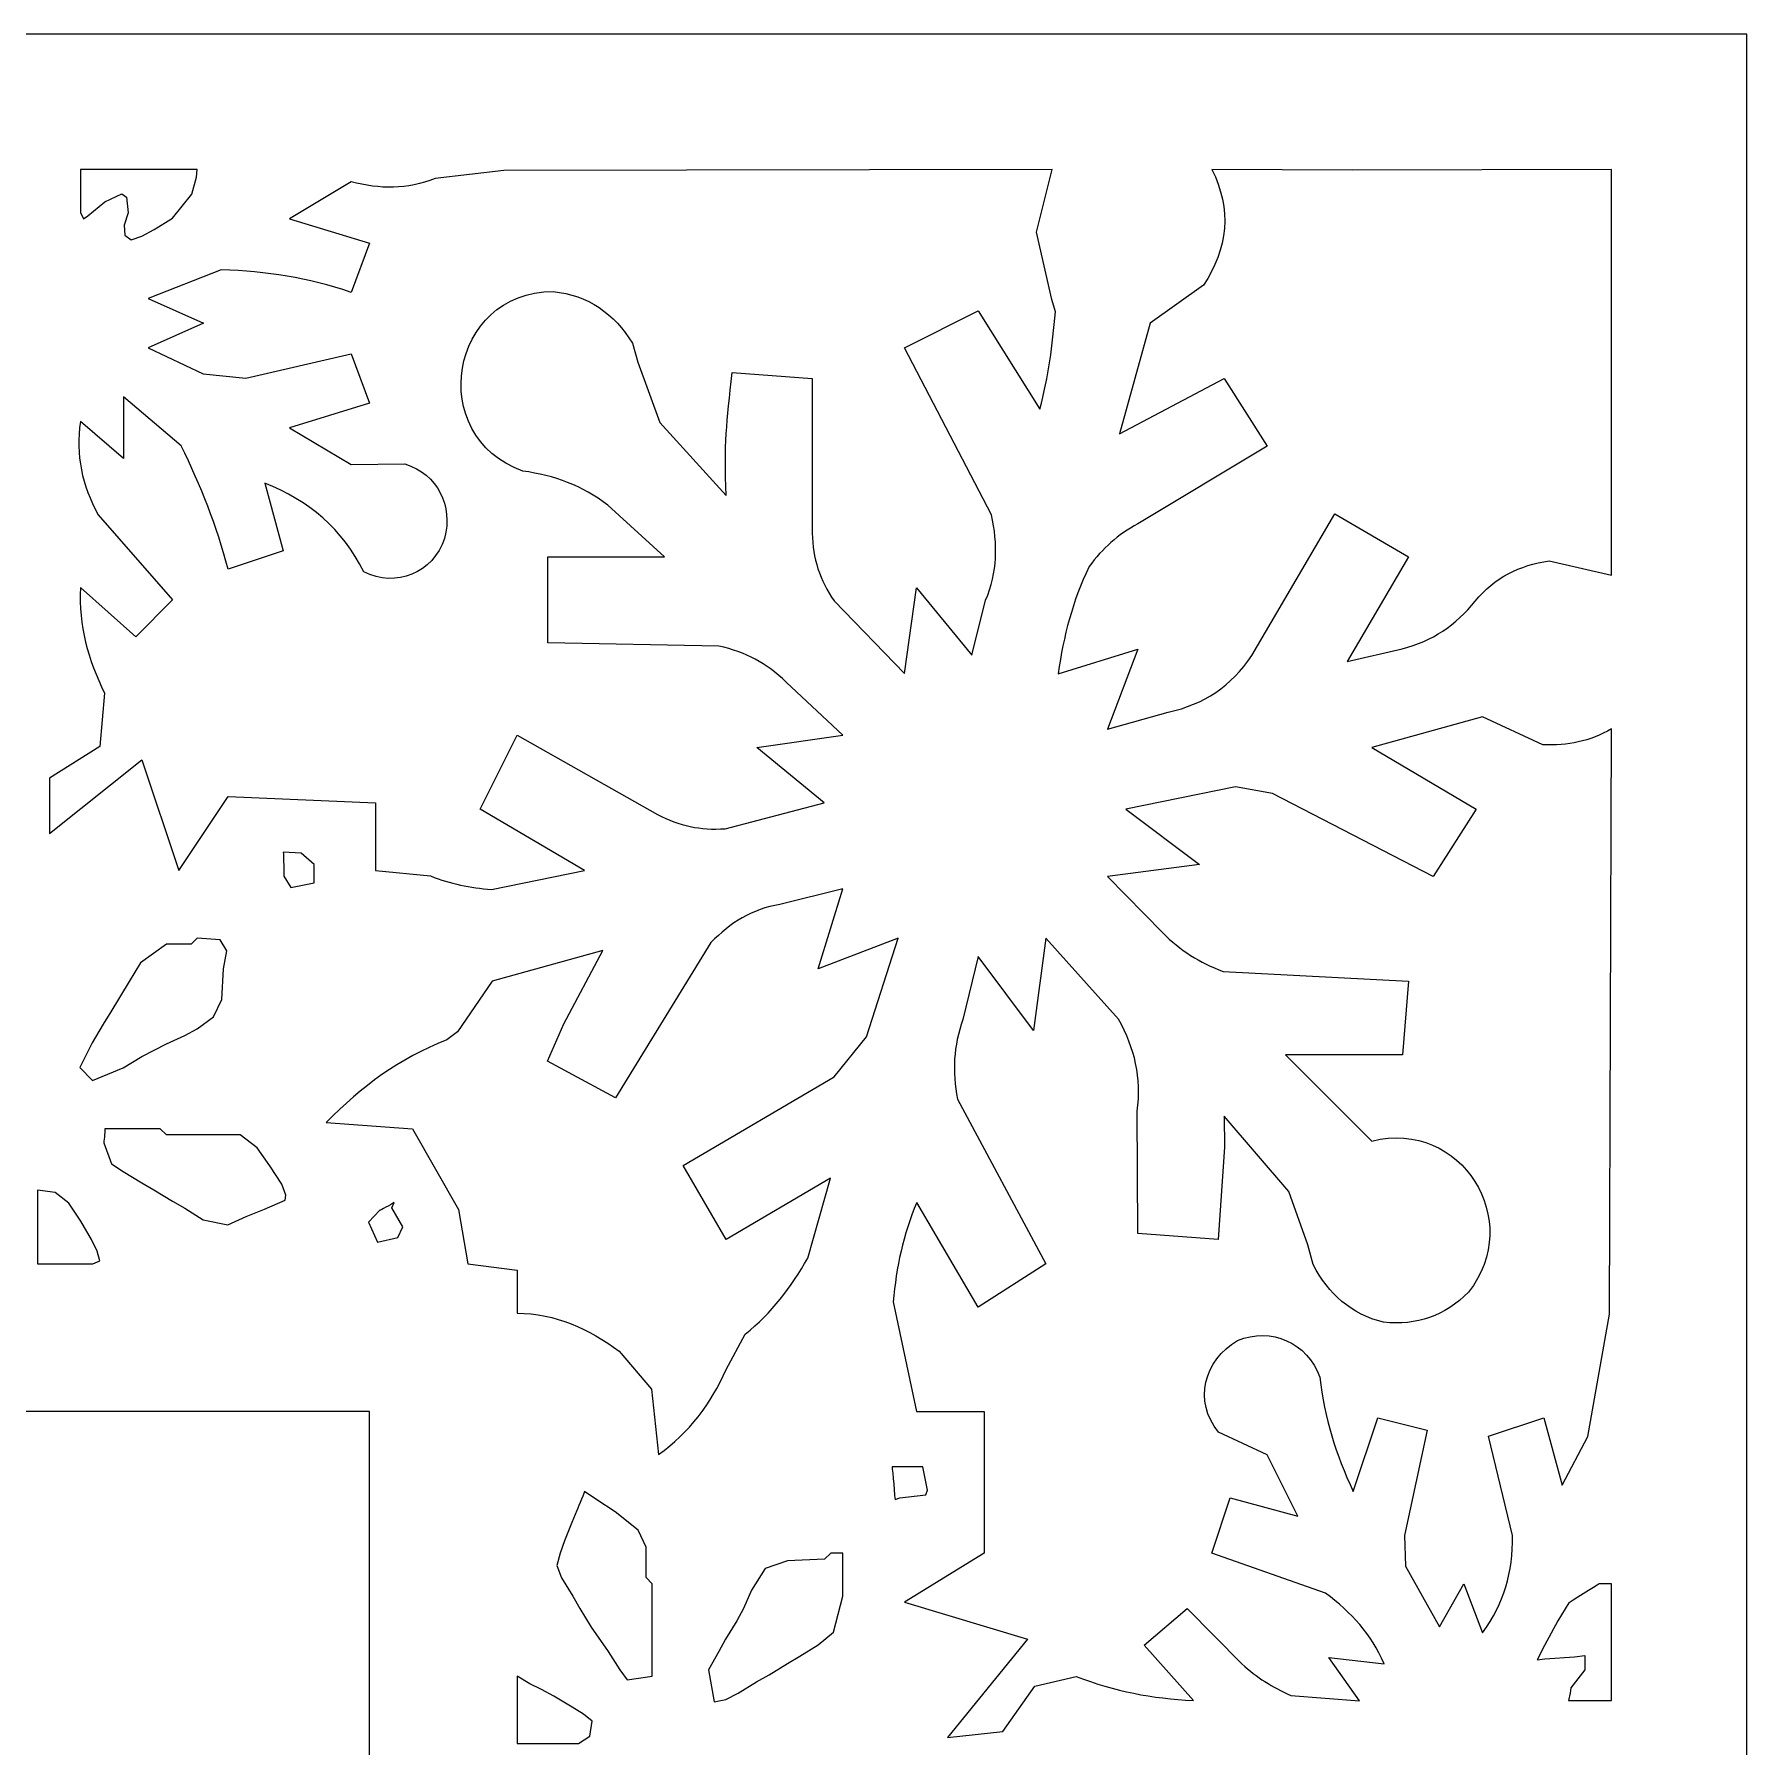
# Model space of a CAD drawing. Header units: centimetres. Extents: x -13.8 to 13.8, y -13.7 to 13.7.
# Drawn here: x 10.575 to 13.774, y 10.472 to 13.671 of the extents above; entities that cross this region are included whole.
import ezdxf

# ---------------------------------------------------------------- set-up
doc = ezdxf.new("R2010")
doc.units = ezdxf.units.CM
doc.header["$MEASUREMENT"] = 0
doc.layers.add('Layer 1', color=7, linetype='Continuous')

msp = doc.modelspace()

# ---------------------------------------------------------------- linework, layer by layer
at = {"layer": 'Layer 1', "lineweight": 0}
msp.add_lwpolyline([(0.95375, 0.85022), (13.77439, 0.85022), (13.77439, 13.67104), (0.95375, 13.67104), (0.95375, 0.85022)], close=True, dxfattribs=at)
at = {"layer": 'Layer 1', "color": 7, "lineweight": 0}
msp.add_lwpolyline([(3.52682, 3.42348), (11.2013, 3.42348), (11.2013, 11.09776), (3.52682, 11.09776), (3.52682, 3.42348)], close=True, dxfattribs=at)
for points, knots in [([(11.32398, 13.40149), (11.32398, 13.40149), (11.4522, 13.41636), (11.4522, 13.41636), (11.4522, 13.41636), (11.4522, 13.41636), (12.47651, 13.41845), (12.47651, 13.41845), (12.47651, 13.41845), (12.47651, 13.41845), (12.44717, 13.30129), (12.44717, 13.30129), (12.44717, 13.30129), (12.44717, 13.30129), (12.47614, 13.17519), (12.47614, 13.17519), (12.47614, 13.17519), (12.47614, 13.17519), (12.48281, 13.15252), (12.48281, 13.15252), (12.48281, 13.15252), (12.47688, 13.0891), (12.4708, 13.03174), (12.45347, 12.97041), (12.45347, 12.97041), (12.45347, 12.97041), (12.33859, 13.15406), (12.33859, 13.15406), (12.33859, 13.15406), (12.33859, 13.15406), (12.20085, 13.08511), (12.20085, 13.08511), (12.20085, 13.08511), (12.20085, 13.08511), (12.36315, 12.77327), (12.36315, 12.77327), (12.36315, 12.77327), (12.37574, 12.71821), (12.37439, 12.66603), (12.35249, 12.61344), (12.35249, 12.61344), (12.35249, 12.61344), (12.32696, 12.51094), (12.32696, 12.51094), (12.32696, 12.51094), (12.32696, 12.51094), (12.22351, 12.63704), (12.22351, 12.63704), (12.22351, 12.63704), (12.22351, 12.63704), (12.20084, 12.47644), (12.20084, 12.47644), (12.20084, 12.47644), (12.20084, 12.47644), (12.06939, 12.61228), (12.06939, 12.61228), (12.06939, 12.61228), (12.0433, 12.65152), (12.02862, 12.69115), (12.02862, 12.73896), (12.02862, 12.73896), (12.02862, 12.73896), (12.02843, 13.02794), (12.02843, 13.02794), (12.02843, 13.02794), (12.02843, 13.02794), (11.87889, 13.03937), (11.87889, 13.03937), (11.87889, 13.03937), (11.8686, 12.94375), (11.86346, 12.90621), (11.86765, 12.80945), (11.86765, 12.80945), (11.86765, 12.80945), (11.74382, 12.94584), (11.74382, 12.94584), (11.74382, 12.94584), (11.74382, 12.94584), (11.70286, 13.05824), (11.70286, 13.05824), (11.70286, 13.05824), (11.70286, 13.05824), (11.69257, 13.09385), (11.69257, 13.09385), (11.69257, 13.09385), (11.65905, 13.14891), (11.60952, 13.18376), (11.54456, 13.19042), (11.54456, 13.19042), (11.35025, 13.19042), (11.30548, 12.91972), (11.48778, 12.85495), (11.48778, 12.85495), (11.54742, 12.84656), (11.59864, 12.82828), (11.64666, 12.79095), (11.64666, 12.79095), (11.64666, 12.79095), (11.75276, 12.69456), (11.75276, 12.69456), (11.75276, 12.69456), (11.75276, 12.69456), (11.53425, 12.69455), (11.53425, 12.69455), (11.53425, 12.69455), (11.53425, 12.69455), (11.53425, 12.53376), (11.53425, 12.53376), (11.53425, 12.53376), (11.53425, 12.53376), (11.85429, 12.52786), (11.85429, 12.52786), (11.85429, 12.52786), (11.90419, 12.51662), (11.94287, 12.49624), (11.97983, 12.4606), (11.97983, 12.4606), (11.97983, 12.4606), (12.08556, 12.36135), (12.08556, 12.36135), (12.08556, 12.36135), (12.08556, 12.36135), (11.92496, 12.33868), (11.92496, 12.33868), (11.92496, 12.33868), (11.92496, 12.33868), (12.05109, 12.23523), (12.05109, 12.23523), (12.05109, 12.23523), (12.05109, 12.23523), (11.86575, 12.18665), (11.86575, 12.18665), (11.86575, 12.18665), (11.81926, 12.18379), (11.78058, 12.1916), (11.73944, 12.21351), (11.73944, 12.21351), (11.73944, 12.21351), (11.47695, 12.36133), (11.47695, 12.36133), (11.47695, 12.36133), (11.47695, 12.36133), (11.408, 12.2234), (11.408, 12.2234), (11.408, 12.2234), (11.408, 12.2234), (11.60308, 12.10873), (11.60308, 12.10873), (11.60308, 12.10873), (11.60308, 12.10873), (11.42917, 12.07312), (11.42917, 12.07312), (11.42917, 12.07312), (11.38916, 12.07656), (11.35278, 12.08341), (11.31545, 12.09847), (11.31545, 12.09847), (11.31545, 12.09847), (11.21277, 12.10876), (11.21277, 12.10876), (11.21277, 12.10876), (11.21277, 12.10876), (11.21277, 12.23526), (11.21277, 12.23526), (11.21277, 12.23526), (11.21277, 12.23526), (10.93713, 12.24669), (10.93713, 12.24669), (10.93713, 12.24669), (10.93713, 12.24669), (10.84492, 12.10876), (10.84492, 12.10876), (10.84492, 12.10876), (10.84492, 12.10876), (10.77597, 12.31545), (10.77597, 12.31545), (10.77597, 12.31545), (10.77597, 12.31545), (10.60375, 12.17771), (10.60375, 12.17771), (10.60375, 12.17771), (10.60375, 12.17771), (10.60375, 12.28095), (10.60375, 12.28095), (10.60375, 12.28095), (10.60375, 12.28095), (10.69786, 12.34059), (10.69786, 12.34059), (10.69786, 12.34059), (10.69786, 12.34059), (10.70643, 12.43984), (10.70643, 12.43984), (10.70643, 12.43984), (10.67555, 12.50326), (10.65785, 12.56576), (10.66127, 12.63719), (10.66127, 12.63719), (10.66127, 12.63719), (10.76472, 12.54538), (10.76472, 12.54538), (10.76472, 12.54538), (10.76472, 12.54538), (10.83349, 12.61433), (10.83349, 12.61433), (10.83349, 12.61433), (10.83349, 12.61433), (10.69461, 12.77321), (10.69461, 12.77321), (10.69461, 12.77321), (10.66394, 12.82922), (10.65212, 12.8837), (10.66127, 12.94733), (10.66127, 12.94733), (10.66127, 12.94733), (10.74147, 12.87838), (10.74147, 12.87838), (10.74147, 12.87838), (10.74147, 12.87838), (10.74147, 12.99345), (10.74147, 12.99345), (10.74147, 12.99345), (10.74147, 12.99345), (10.84968, 12.90238), (10.84968, 12.90238), (10.84968, 12.90238), (10.88625, 12.82618), (10.91596, 12.75342), (10.93712, 12.67169), (10.93712, 12.67169), (10.93712, 12.67169), (11.04036, 12.70598), (11.04036, 12.70598), (11.04036, 12.70598), (11.04036, 12.70598), (11.00588, 12.83248), (11.00588, 12.83248), (11.00588, 12.83248), (11.08798, 12.79914), (11.15103, 12.74731), (11.19067, 12.66674), (11.19067, 12.66674), (11.25086, 12.63586), (11.32021, 12.66502), (11.34175, 12.72923), (11.34175, 12.72923), (11.35736, 12.78982), (11.32879, 12.84906), (11.26764, 12.86848), (11.26764, 12.86848), (11.26764, 12.86848), (11.16686, 12.86695), (11.16686, 12.86695), (11.16686, 12.86695), (11.16686, 12.86695), (11.05179, 12.9359), (11.05179, 12.9359), (11.05179, 12.9359), (11.05179, 12.9359), (11.20133, 12.98181), (11.20133, 12.98181), (11.20133, 12.98181), (11.20133, 12.98181), (11.16685, 13.07383), (11.16685, 13.07383), (11.16685, 13.07383), (11.16685, 13.07383), (10.97005, 13.0283), (10.97005, 13.0283), (10.97005, 13.0283), (10.97005, 13.0283), (10.89081, 13.0365), (10.89081, 13.0365), (10.89081, 13.0365), (10.89081, 13.0365), (10.78773, 13.08508), (10.78773, 13.08508), (10.78773, 13.08508), (10.78773, 13.08508), (10.89118, 13.13138), (10.89118, 13.13138), (10.89118, 13.13138), (10.89118, 13.13138), (10.78773, 13.1771), (10.78773, 13.1771), (10.78773, 13.1771), (10.78773, 13.1771), (10.92452, 13.23102), (10.92452, 13.23102), (10.92452, 13.23102), (11.00929, 13.22779), (11.08626, 13.21713), (11.16683, 13.18874), (11.16683, 13.18874), (11.16683, 13.18874), (11.20131, 13.28055), (11.20131, 13.28055), (11.20131, 13.28055), (11.20131, 13.28055), (11.05177, 13.32646), (11.05177, 13.32646), (11.05177, 13.32646), (11.05177, 13.32646), (11.16684, 13.39541), (11.16684, 13.39541), (11.16684, 13.39541), (11.22111, 13.3809), (11.27101, 13.38112), (11.32398, 13.40149)], [0, 0, 0, 0, 0.0128205, 0.0128205, 0.0128205, 0.0128205, 0.025641, 0.025641, 0.025641, 0.025641, 0.0384615, 0.0384615, 0.0384615, 0.0384615, 0.0512821, 0.0512821, 0.0512821, 0.0512821, 0.0641026, 0.0641026, 0.0641026, 0.0641026, 0.0769231, 0.0769231, 0.0769231, 0.0769231, 0.0897436, 0.0897436, 0.0897436, 0.0897436, 0.1025641, 0.1025641, 0.1025641, 0.1025641, 0.1153846, 0.1153846, 0.1153846, 0.1153846, 0.1282051, 0.1282051, 0.1282051, 0.1282051, 0.1410256, 0.1410256, 0.1410256, 0.1410256, 0.1538462, 0.1538462, 0.1538462, 0.1538462, 0.1666667, 0.1666667, 0.1666667, 0.1666667, 0.1794872, 0.1794872, 0.1794872, 0.1794872, 0.1923077, 0.1923077, 0.1923077, 0.1923077, 0.2051282, 0.2051282, 0.2051282, 0.2051282, 0.2179487, 0.2179487, 0.2179487, 0.2179487, 0.2307692, 0.2307692, 0.2307692, 0.2307692, 0.2435897, 0.2435897, 0.2435897, 0.2435897, 0.2564103, 0.2564103, 0.2564103, 0.2564103, 0.2692308, 0.2692308, 0.2692308, 0.2692308, 0.2820513, 0.2820513, 0.2820513, 0.2820513, 0.2948718, 0.2948718, 0.2948718, 0.2948718, 0.3076923, 0.3076923, 0.3076923, 0.3076923, 0.3205128, 0.3205128, 0.3205128, 0.3205128, 0.3333333, 0.3333333, 0.3333333, 0.3333333, 0.3461538, 0.3461538, 0.3461538, 0.3461538, 0.3589744, 0.3589744, 0.3589744, 0.3589744, 0.3717949, 0.3717949, 0.3717949, 0.3717949, 0.3846154, 0.3846154, 0.3846154, 0.3846154, 0.3974359, 0.3974359, 0.3974359, 0.3974359, 0.4102564, 0.4102564, 0.4102564, 0.4102564, 0.4230769, 0.4230769, 0.4230769, 0.4230769, 0.4358974, 0.4358974, 0.4358974, 0.4358974, 0.4487179, 0.4487179, 0.4487179, 0.4487179, 0.4615385, 0.4615385, 0.4615385, 0.4615385, 0.474359, 0.474359, 0.474359, 0.474359, 0.4871795, 0.4871795, 0.4871795, 0.4871795, 0.5, 0.5, 0.5, 0.5, 0.5128205, 0.5128205, 0.5128205, 0.5128205, 0.525641, 0.525641, 0.525641, 0.525641, 0.5384615, 0.5384615, 0.5384615, 0.5384615, 0.5512821, 0.5512821, 0.5512821, 0.5512821, 0.5641026, 0.5641026, 0.5641026, 0.5641026, 0.5769231, 0.5769231, 0.5769231, 0.5769231, 0.5897436, 0.5897436, 0.5897436, 0.5897436, 0.6025641, 0.6025641, 0.6025641, 0.6025641, 0.6153846, 0.6153846, 0.6153846, 0.6153846, 0.6282051, 0.6282051, 0.6282051, 0.6282051, 0.6410256, 0.6410256, 0.6410256, 0.6410256, 0.6538462, 0.6538462, 0.6538462, 0.6538462, 0.6666667, 0.6666667, 0.6666667, 0.6666667, 0.6794872, 0.6794872, 0.6794872, 0.6794872, 0.6923077, 0.6923077, 0.6923077, 0.6923077, 0.7051282, 0.7051282, 0.7051282, 0.7051282, 0.7179487, 0.7179487, 0.7179487, 0.7179487, 0.7307692, 0.7307692, 0.7307692, 0.7307692, 0.7435897, 0.7435897, 0.7435897, 0.7435897, 0.7564103, 0.7564103, 0.7564103, 0.7564103, 0.7692308, 0.7692308, 0.7692308, 0.7692308, 0.7820513, 0.7820513, 0.7820513, 0.7820513, 0.7948718, 0.7948718, 0.7948718, 0.7948718, 0.8076923, 0.8076923, 0.8076923, 0.8076923, 0.8205128, 0.8205128, 0.8205128, 0.8205128, 0.8333333, 0.8333333, 0.8333333, 0.8333333, 0.8461538, 0.8461538, 0.8461538, 0.8461538, 0.8589744, 0.8589744, 0.8589744, 0.8589744, 0.8717949, 0.8717949, 0.8717949, 0.8717949, 0.8846154, 0.8846154, 0.8846154, 0.8846154, 0.8974359, 0.8974359, 0.8974359, 0.8974359, 0.9102564, 0.9102564, 0.9102564, 0.9102564, 0.9230769, 0.9230769, 0.9230769, 0.9230769, 0.9358974, 0.9358974, 0.9358974, 0.9358974, 0.9487179, 0.9487179, 0.9487179, 0.9487179, 0.9615385, 0.9615385, 0.9615385, 0.9615385, 0.974359, 0.974359, 0.974359, 0.974359, 1, 1, 1, 1]), ([(10.66123, 13.41845), (10.66123, 13.41845), (10.87935, 13.41845), (10.87935, 13.41845), (10.87935, 13.41845), (10.87935, 13.41845), (10.8784, 13.40395), (10.8784, 13.40395), (10.8784, 13.40395), (10.8784, 13.40395), (10.86964, 13.37215), (10.86964, 13.37215), (10.86964, 13.37215), (10.86964, 13.37215), (10.83326, 13.32738), (10.83326, 13.32738), (10.83326, 13.32738), (10.83326, 13.32738), (10.79876, 13.30642), (10.79876, 13.30642), (10.79876, 13.30642), (10.79876, 13.30642), (10.7759, 13.29367), (10.7759, 13.29367), (10.7759, 13.29367), (10.7759, 13.29367), (10.75592, 13.28682), (10.75592, 13.28682), (10.75592, 13.28682), (10.75592, 13.28682), (10.74428, 13.29576), (10.74428, 13.29576), (10.74428, 13.29576), (10.74428, 13.29576), (10.74314, 13.31463), (10.74314, 13.31463), (10.74314, 13.31463), (10.74314, 13.31463), (10.75018, 13.33767), (10.75018, 13.33767), (10.75018, 13.33767), (10.75018, 13.33767), (10.74732, 13.36662), (10.74732, 13.36662), (10.74732, 13.36662), (10.74732, 13.36662), (10.73838, 13.37291), (10.73838, 13.37291), (10.73838, 13.37291), (10.73838, 13.37291), (10.70695, 13.35767), (10.70695, 13.35767), (10.70695, 13.35767), (10.70695, 13.35767), (10.67533, 13.33196), (10.67533, 13.33196), (10.67533, 13.33196), (10.67533, 13.33196), (10.66676, 13.32606), (10.66676, 13.32606), (10.66676, 13.32606), (10.66676, 13.32606), (10.66123, 13.33804), (10.66123, 13.33804), (10.66123, 13.33804), (10.66123, 13.33804), (10.66123, 13.41845), (10.66123, 13.41845)], [0, 0, 0, 0, 0.0555556, 0.0555556, 0.0555556, 0.0555556, 0.1111111, 0.1111111, 0.1111111, 0.1111111, 0.1666667, 0.1666667, 0.1666667, 0.1666667, 0.2222222, 0.2222222, 0.2222222, 0.2222222, 0.2777778, 0.2777778, 0.2777778, 0.2777778, 0.3333333, 0.3333333, 0.3333333, 0.3333333, 0.3888889, 0.3888889, 0.3888889, 0.3888889, 0.4444444, 0.4444444, 0.4444444, 0.4444444, 0.5, 0.5, 0.5, 0.5, 0.5555556, 0.5555556, 0.5555556, 0.5555556, 0.6111111, 0.6111111, 0.6111111, 0.6111111, 0.6666667, 0.6666667, 0.6666667, 0.6666667, 0.7222222, 0.7222222, 0.7222222, 0.7222222, 0.7777778, 0.7777778, 0.7777778, 0.7777778, 0.8333333, 0.8333333, 0.8333333, 0.8333333, 0.8888889, 0.8888889, 0.8888889, 0.8888889, 1, 1, 1, 1]), ([(12.77501, 13.41845), (12.77501, 13.41845), (13.03753, 13.41731), (13.03753, 13.41731), (13.03753, 13.41731), (13.03753, 13.41731), (13.52177, 13.41845), (13.52177, 13.41845), (13.52177, 13.41845), (13.52177, 13.41845), (13.52177, 12.66026), (13.52177, 12.66026), (13.52177, 12.66026), (13.52177, 12.66026), (13.40538, 12.68712), (13.40538, 12.68712), (13.40538, 12.68712), (13.34958, 12.67913), (13.30309, 12.65627), (13.26727, 12.61206), (13.26727, 12.61206), (13.23012, 12.5669), (13.18763, 12.53718), (13.13069, 12.52311), (13.13069, 12.52311), (13.13069, 12.52311), (13.02801, 12.4993), (13.02801, 12.4993), (13.02801, 12.4993), (13.02801, 12.4993), (13.14268, 12.69456), (13.14268, 12.69456), (13.14268, 12.69456), (13.14268, 12.69456), (13.00494, 12.77494), (13.00494, 12.77494), (13.00494, 12.77494), (13.00494, 12.77494), (12.8495, 12.51033), (12.8495, 12.51033), (12.8495, 12.51033), (12.81121, 12.45318), (12.76092, 12.41889), (12.69366, 12.40479), (12.69366, 12.40479), (12.69366, 12.40479), (12.57994, 12.37296), (12.57994, 12.37296), (12.57994, 12.37296), (12.57994, 12.37296), (12.63709, 12.52232), (12.63709, 12.52232), (12.63709, 12.52232), (12.63709, 12.52232), (12.48792, 12.47641), (12.48792, 12.47641), (12.48792, 12.47641), (12.4984, 12.54748), (12.51438, 12.61129), (12.54581, 12.67644), (12.54581, 12.67644), (12.57116, 12.7111), (12.59896, 12.73568), (12.63688, 12.75645), (12.63688, 12.75645), (12.63688, 12.75645), (12.87842, 12.90142), (12.87842, 12.90142), (12.87842, 12.90142), (12.87842, 12.90142), (12.79804, 13.02792), (12.79804, 13.02792), (12.79804, 13.02792), (12.79804, 13.02792), (12.60259, 12.92449), (12.60259, 12.92449), (12.60259, 12.92449), (12.60259, 12.92449), (12.66011, 13.13137), (12.66011, 13.13137), (12.66011, 13.13137), (12.66011, 13.13137), (12.75917, 13.20223), (12.75917, 13.20223), (12.75917, 13.20223), (12.80475, 13.27004), (12.81292, 13.34452), (12.77501, 13.41845)], [0, 0, 0, 0, 0.0434783, 0.0434783, 0.0434783, 0.0434783, 0.0869565, 0.0869565, 0.0869565, 0.0869565, 0.1304348, 0.1304348, 0.1304348, 0.1304348, 0.173913, 0.173913, 0.173913, 0.173913, 0.2173913, 0.2173913, 0.2173913, 0.2173913, 0.2608696, 0.2608696, 0.2608696, 0.2608696, 0.3043478, 0.3043478, 0.3043478, 0.3043478, 0.3478261, 0.3478261, 0.3478261, 0.3478261, 0.3913043, 0.3913043, 0.3913043, 0.3913043, 0.4347826, 0.4347826, 0.4347826, 0.4347826, 0.4782609, 0.4782609, 0.4782609, 0.4782609, 0.5217391, 0.5217391, 0.5217391, 0.5217391, 0.5652174, 0.5652174, 0.5652174, 0.5652174, 0.6086957, 0.6086957, 0.6086957, 0.6086957, 0.6521739, 0.6521739, 0.6521739, 0.6521739, 0.6956522, 0.6956522, 0.6956522, 0.6956522, 0.7391304, 0.7391304, 0.7391304, 0.7391304, 0.7826087, 0.7826087, 0.7826087, 0.7826087, 0.826087, 0.826087, 0.826087, 0.826087, 0.8695652, 0.8695652, 0.8695652, 0.8695652, 0.9130435, 0.9130435, 0.9130435, 0.9130435, 1, 1, 1, 1]), ([(13.2806, 12.39583), (13.2806, 12.39583), (13.39318, 12.34344), (13.39318, 12.34344), (13.39318, 12.34344), (13.44043, 12.34135), (13.48041, 12.34992), (13.52195, 12.37315), (13.52195, 12.37315), (13.52195, 12.37315), (13.51774, 11.27987), (13.51774, 11.27987), (13.51774, 11.27987), (13.51774, 11.27987), (13.47773, 11.05127), (13.47773, 11.05127), (13.47773, 11.05127), (13.47773, 11.05127), (13.42973, 10.96002), (13.42973, 10.96002), (13.42973, 10.96002), (13.42973, 10.96002), (13.39525, 11.08612), (13.39525, 11.08612), (13.39525, 11.08612), (13.39525, 11.08612), (13.29203, 11.05167), (13.29203, 11.05167), (13.29203, 11.05167), (13.29203, 11.05167), (13.3368, 10.8663), (13.3368, 10.8663), (13.3368, 10.8663), (13.33757, 10.79735), (13.32137, 10.74001), (13.2806, 10.68437), (13.2806, 10.68437), (13.2806, 10.68437), (13.24612, 10.776), (13.24612, 10.776), (13.24612, 10.776), (13.24612, 10.776), (13.20021, 10.69559), (13.20021, 10.69559), (13.20021, 10.69559), (13.20021, 10.69559), (13.13658, 10.80894), (13.13658, 10.80894), (13.13658, 10.80894), (13.13658, 10.80894), (13.13505, 10.86628), (13.13505, 10.86628), (13.13505, 10.86628), (13.13505, 10.86628), (13.17715, 11.06326), (13.17715, 11.06326), (13.17715, 11.06326), (13.17715, 11.06326), (13.08513, 11.08612), (13.08513, 11.08612), (13.08513, 11.08612), (13.08513, 11.08612), (13.03922, 10.94819), (13.03922, 10.94819), (13.03922, 10.94819), (13.00644, 11.01868), (12.98588, 11.08495), (12.97673, 11.16232), (12.97673, 11.16232), (12.95368, 11.22574), (12.88585, 11.25717), (12.82298, 11.23032), (12.82298, 11.23032), (12.7607, 11.19412), (12.73974, 11.11716), (12.78774, 11.05924), (12.78774, 11.05924), (12.78774, 11.05924), (12.87841, 11.01714), (12.87841, 11.01714), (12.87841, 11.01714), (12.87841, 11.01714), (12.93593, 10.90247), (12.93593, 10.90247), (12.93593, 10.90247), (12.93593, 10.90247), (12.80943, 10.93676), (12.80943, 10.93676), (12.80943, 10.93676), (12.80943, 10.93676), (12.77495, 10.83352), (12.77495, 10.83352), (12.77495, 10.83352), (12.77495, 10.83352), (12.98757, 10.75827), (12.98757, 10.75827), (12.98757, 10.75827), (13.03575, 10.72303), (13.07271, 10.68207), (13.09692, 10.62682), (13.09692, 10.62682), (13.09692, 10.62682), (12.99347, 10.63806), (12.99347, 10.63806), (12.99347, 10.63806), (12.99347, 10.63806), (13.05062, 10.55768), (13.05062, 10.55768), (13.05062, 10.55768), (13.05062, 10.55768), (12.9224, 10.56739), (12.9224, 10.56739), (12.9224, 10.56739), (12.88811, 10.583), (12.85898, 10.60091), (12.83115, 10.62645), (12.83115, 10.62645), (12.83115, 10.62645), (12.72905, 10.73009), (12.72905, 10.73009), (12.72905, 10.73009), (12.72905, 10.73009), (12.64885, 10.66114), (12.64885, 10.66114), (12.64885, 10.66114), (12.64885, 10.66114), (12.74048, 10.55771), (12.74048, 10.55771), (12.74048, 10.55771), (12.66296, 10.5621), (12.59398, 10.57486), (12.52162, 10.60306), (12.52162, 10.60306), (12.52162, 10.60306), (12.44447, 10.58496), (12.44447, 10.58496), (12.44447, 10.58496), (12.44447, 10.58496), (12.38446, 10.50019), (12.38446, 10.50019), (12.38446, 10.50019), (12.38446, 10.50019), (12.28101, 10.48876), (12.28101, 10.48876), (12.28101, 10.48876), (12.28101, 10.48876), (12.43037, 10.67259), (12.43037, 10.67259), (12.43037, 10.67259), (12.43037, 10.67259), (12.20082, 10.74154), (12.20082, 10.74154), (12.20082, 10.74154), (12.20082, 10.74154), (12.34999, 10.83356), (12.34999, 10.83356), (12.34999, 10.83356), (12.34999, 10.83356), (12.34998, 11.09797), (12.34998, 11.09797), (12.34998, 11.09797), (12.34998, 11.09797), (12.22348, 11.09778), (12.22348, 11.09778), (12.22348, 11.09778), (12.22348, 11.09778), (12.17985, 11.30275), (12.17985, 11.30275), (12.17985, 11.30275), (12.18575, 11.36829), (12.19795, 11.42734), (12.22367, 11.48849), (12.22367, 11.48849), (12.22367, 11.48849), (12.33853, 11.29283), (12.33853, 11.29283), (12.33853, 11.29283), (12.33853, 11.29283), (12.46466, 11.37361), (12.46466, 11.37361), (12.46466, 11.37361), (12.46466, 11.37361), (12.30006, 11.68164), (12.30006, 11.68164), (12.30006, 11.68164), (12.28995, 11.73384), (12.29204, 11.77993), (12.31014, 11.83023), (12.31014, 11.83023), (12.31014, 11.83023), (12.33853, 11.94776), (12.33853, 11.94776), (12.33853, 11.94776), (12.33853, 11.94776), (12.44198, 11.80983), (12.44198, 11.80983), (12.44198, 11.80983), (12.44198, 11.80983), (12.46465, 11.98223), (12.46465, 11.98223), (12.46465, 11.98223), (12.46465, 11.98223), (12.60086, 11.83097), (12.60086, 11.83097), (12.60086, 11.83097), (12.63115, 11.7761), (12.64391, 11.72143), (12.63571, 11.65894), (12.63571, 11.65894), (12.63571, 11.65894), (12.63706, 11.43074), (12.63706, 11.43074), (12.63706, 11.43074), (12.63706, 11.43074), (12.7866, 11.41931), (12.7866, 11.41931), (12.7866, 11.41931), (12.7866, 11.41931), (12.7984, 11.5919), (12.7984, 11.5919), (12.7984, 11.5919), (12.7984, 11.5919), (12.79803, 11.64945), (12.79803, 11.64945), (12.79803, 11.64945), (12.79803, 11.64945), (12.91863, 11.50906), (12.91863, 11.50906), (12.91863, 11.50906), (12.91863, 11.50906), (12.95445, 11.40905), (12.95445, 11.40905), (12.95445, 11.40905), (12.95445, 11.40905), (12.96453, 11.37227), (12.96453, 11.37227), (12.96453, 11.37227), (12.99255, 11.31779), (13.03541, 11.2793), (13.09598, 11.26482), (13.09598, 11.26482), (13.15808, 11.25797), (13.21009, 11.27625), (13.25447, 11.32065), (13.25447, 11.32065), (13.3598, 11.45381), (13.24132, 11.64564), (13.07387, 11.60315), (13.07387, 11.60315), (13.07387, 11.60315), (12.91271, 11.76412), (12.91271, 11.76412), (12.91271, 11.76412), (12.91271, 11.76412), (13.13122, 11.76412), (13.13122, 11.76412), (13.13122, 11.76412), (13.13122, 11.76412), (13.14265, 11.90186), (13.14265, 11.90186), (13.14265, 11.90186), (13.14265, 11.90186), (12.79634, 11.91996), (12.79634, 11.91996), (12.79634, 11.91996), (12.75194, 11.93692), (12.71614, 11.95883), (12.68299, 11.99293), (12.68299, 11.99293), (12.68299, 11.99293), (12.57993, 12.09731), (12.57993, 12.09731), (12.57993, 12.09731), (12.57993, 12.09731), (12.75215, 12.11998), (12.75215, 12.11998), (12.75215, 12.11998), (12.75215, 12.11998), (12.61441, 12.22343), (12.61441, 12.22343), (12.61441, 12.22343), (12.61441, 12.22343), (12.81938, 12.26515), (12.81938, 12.26515), (12.81938, 12.26515), (12.81938, 12.26515), (12.88833, 12.25277), (12.88833, 12.25277), (12.88833, 12.25277), (12.88833, 12.25277), (13.18855, 12.09733), (13.18855, 12.09733), (13.18855, 12.09733), (13.18855, 12.09733), (13.26914, 12.22346), (13.26914, 12.22346), (13.26914, 12.22346), (13.26914, 12.22346), (13.07367, 12.33871), (13.07367, 12.33871), (13.07367, 12.33871), (13.07367, 12.33871), (13.2806, 12.39583), (13.2806, 12.39583)], [0, 0, 0, 0, 0.012987, 0.012987, 0.012987, 0.012987, 0.025974, 0.025974, 0.025974, 0.025974, 0.038961, 0.038961, 0.038961, 0.038961, 0.0519481, 0.0519481, 0.0519481, 0.0519481, 0.0649351, 0.0649351, 0.0649351, 0.0649351, 0.0779221, 0.0779221, 0.0779221, 0.0779221, 0.0909091, 0.0909091, 0.0909091, 0.0909091, 0.1038961, 0.1038961, 0.1038961, 0.1038961, 0.1168831, 0.1168831, 0.1168831, 0.1168831, 0.1298701, 0.1298701, 0.1298701, 0.1298701, 0.1428571, 0.1428571, 0.1428571, 0.1428571, 0.1558442, 0.1558442, 0.1558442, 0.1558442, 0.1688312, 0.1688312, 0.1688312, 0.1688312, 0.1818182, 0.1818182, 0.1818182, 0.1818182, 0.1948052, 0.1948052, 0.1948052, 0.1948052, 0.2077922, 0.2077922, 0.2077922, 0.2077922, 0.2207792, 0.2207792, 0.2207792, 0.2207792, 0.2337662, 0.2337662, 0.2337662, 0.2337662, 0.2467532, 0.2467532, 0.2467532, 0.2467532, 0.2597403, 0.2597403, 0.2597403, 0.2597403, 0.2727273, 0.2727273, 0.2727273, 0.2727273, 0.2857143, 0.2857143, 0.2857143, 0.2857143, 0.2987013, 0.2987013, 0.2987013, 0.2987013, 0.3116883, 0.3116883, 0.3116883, 0.3116883, 0.3246753, 0.3246753, 0.3246753, 0.3246753, 0.3376623, 0.3376623, 0.3376623, 0.3376623, 0.3506494, 0.3506494, 0.3506494, 0.3506494, 0.3636364, 0.3636364, 0.3636364, 0.3636364, 0.3766234, 0.3766234, 0.3766234, 0.3766234, 0.3896104, 0.3896104, 0.3896104, 0.3896104, 0.4025974, 0.4025974, 0.4025974, 0.4025974, 0.4155844, 0.4155844, 0.4155844, 0.4155844, 0.4285714, 0.4285714, 0.4285714, 0.4285714, 0.4415584, 0.4415584, 0.4415584, 0.4415584, 0.4545455, 0.4545455, 0.4545455, 0.4545455, 0.4675325, 0.4675325, 0.4675325, 0.4675325, 0.4805195, 0.4805195, 0.4805195, 0.4805195, 0.4935065, 0.4935065, 0.4935065, 0.4935065, 0.5064935, 0.5064935, 0.5064935, 0.5064935, 0.5194805, 0.5194805, 0.5194805, 0.5194805, 0.5324675, 0.5324675, 0.5324675, 0.5324675, 0.5454545, 0.5454545, 0.5454545, 0.5454545, 0.5584416, 0.5584416, 0.5584416, 0.5584416, 0.5714286, 0.5714286, 0.5714286, 0.5714286, 0.5844156, 0.5844156, 0.5844156, 0.5844156, 0.5974026, 0.5974026, 0.5974026, 0.5974026, 0.6103896, 0.6103896, 0.6103896, 0.6103896, 0.6233766, 0.6233766, 0.6233766, 0.6233766, 0.6363636, 0.6363636, 0.6363636, 0.6363636, 0.6493506, 0.6493506, 0.6493506, 0.6493506, 0.6623377, 0.6623377, 0.6623377, 0.6623377, 0.6753247, 0.6753247, 0.6753247, 0.6753247, 0.6883117, 0.6883117, 0.6883117, 0.6883117, 0.7012987, 0.7012987, 0.7012987, 0.7012987, 0.7142857, 0.7142857, 0.7142857, 0.7142857, 0.7272727, 0.7272727, 0.7272727, 0.7272727, 0.7402597, 0.7402597, 0.7402597, 0.7402597, 0.7532468, 0.7532468, 0.7532468, 0.7532468, 0.7662338, 0.7662338, 0.7662338, 0.7662338, 0.7792208, 0.7792208, 0.7792208, 0.7792208, 0.7922078, 0.7922078, 0.7922078, 0.7922078, 0.8051948, 0.8051948, 0.8051948, 0.8051948, 0.8181818, 0.8181818, 0.8181818, 0.8181818, 0.8311688, 0.8311688, 0.8311688, 0.8311688, 0.8441558, 0.8441558, 0.8441558, 0.8441558, 0.8571429, 0.8571429, 0.8571429, 0.8571429, 0.8701299, 0.8701299, 0.8701299, 0.8701299, 0.8831169, 0.8831169, 0.8831169, 0.8831169, 0.8961039, 0.8961039, 0.8961039, 0.8961039, 0.9090909, 0.9090909, 0.9090909, 0.9090909, 0.9220779, 0.9220779, 0.9220779, 0.9220779, 0.9350649, 0.9350649, 0.9350649, 0.9350649, 0.9480519, 0.9480519, 0.9480519, 0.9480519, 0.961039, 0.961039, 0.961039, 0.961039, 0.974026, 0.974026, 0.974026, 0.974026, 1, 1, 1, 1]), ([(11.04032, 12.14324), (11.04032, 12.14324), (11.07366, 12.14115), (11.07366, 12.14115), (11.07366, 12.14115), (11.07366, 12.14115), (11.09787, 12.12001), (11.09787, 12.12001), (11.09787, 12.12001), (11.09787, 12.12001), (11.09787, 12.08572), (11.09787, 12.08572), (11.09787, 12.08572), (11.09787, 12.08572), (11.05443, 12.07678), (11.05443, 12.07678), (11.05443, 12.07678), (11.05443, 12.07678), (11.04109, 12.09811), (11.04109, 12.09811), (11.04109, 12.09811), (11.04109, 12.09807), (11.04127, 12.13657), (11.04032, 12.14324)], [0, 0, 0, 0, 0.1428571, 0.1428571, 0.1428571, 0.1428571, 0.2857143, 0.2857143, 0.2857143, 0.2857143, 0.4285714, 0.4285714, 0.4285714, 0.4285714, 0.5714286, 0.5714286, 0.5714286, 0.5714286, 0.7142857, 0.7142857, 0.7142857, 0.7142857, 1, 1, 1, 1]), ([(12.08558, 12.07426), (12.08558, 12.07426), (12.03986, 11.9249), (12.03986, 11.9249), (12.03986, 11.9249), (12.03986, 11.9249), (12.18903, 11.98224), (12.18903, 11.98224), (12.18903, 11.98224), (12.18903, 11.98224), (12.12979, 11.79822), (12.12979, 11.79822), (12.12979, 11.79822), (12.12979, 11.79822), (12.06941, 11.72334), (12.06941, 11.72334), (12.06941, 11.72334), (12.06941, 11.72334), (11.78726, 11.55742), (11.78726, 11.55742), (11.78726, 11.55742), (11.78726, 11.55742), (11.86746, 11.41931), (11.86746, 11.41931), (11.86746, 11.41931), (11.86746, 11.41931), (12.06291, 11.53417), (12.06291, 11.53417), (12.06291, 11.53417), (12.06291, 11.53417), (12.02023, 11.38463), (12.02023, 11.38463), (12.02023, 11.38463), (11.98843, 11.32957), (11.95355, 11.28195), (11.90307, 11.24271), (11.90307, 11.24271), (11.90307, 11.24271), (11.86783, 11.17641), (11.86783, 11.17641), (11.86783, 11.17641), (11.83793, 11.11108), (11.79962, 11.05944), (11.74115, 11.01734), (11.74115, 11.01734), (11.74115, 11.01734), (11.72819, 11.13945), (11.72819, 11.13945), (11.72819, 11.13945), (11.72819, 11.13945), (11.668, 11.21052), (11.668, 11.21052), (11.668, 11.21052), (11.61162, 11.25224), (11.54875, 11.28159), (11.47713, 11.28159), (11.47713, 11.28159), (11.47713, 11.28159), (11.47694, 11.36179), (11.47694, 11.36179), (11.47694, 11.36179), (11.47694, 11.36179), (11.38492, 11.37362), (11.38492, 11.37362), (11.38492, 11.37362), (11.38492, 11.37362), (11.36777, 11.47554), (11.36777, 11.47554), (11.36777, 11.47554), (11.36777, 11.47554), (11.28146, 11.62622), (11.28146, 11.62622), (11.28146, 11.62622), (11.28146, 11.62622), (11.12067, 11.63765), (11.12067, 11.63765), (11.12067, 11.63765), (11.18695, 11.70604), (11.2563, 11.7569), (11.34565, 11.79214), (11.34565, 11.79214), (11.34565, 11.79214), (11.36565, 11.80719), (11.36565, 11.80719), (11.36565, 11.80719), (11.36565, 11.80719), (11.43079, 11.90186), (11.43079, 11.90186), (11.43079, 11.90186), (11.43079, 11.90186), (11.63748, 11.95941), (11.63748, 11.95941), (11.63748, 11.95941), (11.63748, 11.95941), (11.56432, 11.82244), (11.56432, 11.82244), (11.56432, 11.82244), (11.56432, 11.82244), (11.53421, 11.75272), (11.53421, 11.75272), (11.53421, 11.75272), (11.53421, 11.75272), (11.66071, 11.68377), (11.66071, 11.68377), (11.66071, 11.68377), (11.66071, 11.68377), (11.83922, 11.97428), (11.83922, 11.97428), (11.83922, 11.97428), (11.8756, 12.01106), (11.91619, 12.03656), (11.9682, 12.04535), (11.9682, 12.04535), (11.9682, 12.04535), (12.08558, 12.07426), (12.08558, 12.07426)], [0, 0, 0, 0, 0.0333333, 0.0333333, 0.0333333, 0.0333333, 0.0666667, 0.0666667, 0.0666667, 0.0666667, 0.1, 0.1, 0.1, 0.1, 0.1333333, 0.1333333, 0.1333333, 0.1333333, 0.1666667, 0.1666667, 0.1666667, 0.1666667, 0.2, 0.2, 0.2, 0.2, 0.2333333, 0.2333333, 0.2333333, 0.2333333, 0.2666667, 0.2666667, 0.2666667, 0.2666667, 0.3, 0.3, 0.3, 0.3, 0.3333333, 0.3333333, 0.3333333, 0.3333333, 0.3666667, 0.3666667, 0.3666667, 0.3666667, 0.4, 0.4, 0.4, 0.4, 0.4333333, 0.4333333, 0.4333333, 0.4333333, 0.4666667, 0.4666667, 0.4666667, 0.4666667, 0.5, 0.5, 0.5, 0.5, 0.5333333, 0.5333333, 0.5333333, 0.5333333, 0.5666667, 0.5666667, 0.5666667, 0.5666667, 0.6, 0.6, 0.6, 0.6, 0.6333333, 0.6333333, 0.6333333, 0.6333333, 0.6666667, 0.6666667, 0.6666667, 0.6666667, 0.7, 0.7, 0.7, 0.7, 0.7333333, 0.7333333, 0.7333333, 0.7333333, 0.7666667, 0.7666667, 0.7666667, 0.7666667, 0.8, 0.8, 0.8, 0.8, 0.8333333, 0.8333333, 0.8333333, 0.8333333, 0.8666667, 0.8666667, 0.8666667, 0.8666667, 0.9, 0.9, 0.9, 0.9, 0.9333333, 0.9333333, 0.9333333, 0.9333333, 1, 1, 1, 1]), ([(10.87935, 11.98226), (10.87935, 11.98226), (10.9224, 11.97922), (10.9224, 11.97922), (10.9224, 11.97922), (10.9224, 11.97922), (10.93478, 11.95845), (10.93478, 11.95845), (10.93478, 11.95845), (10.93478, 11.95845), (10.92832, 11.92474), (10.92832, 11.92474), (10.92832, 11.92474), (10.92832, 11.92474), (10.92565, 11.86738), (10.92565, 11.86738), (10.92565, 11.86738), (10.92565, 11.86738), (10.90964, 11.83539), (10.90964, 11.83539), (10.90964, 11.83539), (10.90964, 11.83539), (10.87935, 11.81272), (10.87935, 11.81272), (10.87935, 11.81272), (10.87935, 11.81272), (10.8563, 11.80034), (10.8563, 11.80034), (10.8563, 11.80034), (10.8563, 11.80034), (10.82183, 11.7851), (10.82183, 11.7851), (10.82183, 11.7851), (10.82183, 11.7851), (10.79876, 11.77327), (10.79876, 11.77327), (10.79876, 11.77327), (10.79876, 11.77327), (10.7759, 11.76089), (10.7759, 11.76089), (10.7759, 11.76089), (10.7759, 11.76089), (10.74142, 11.73993), (10.74142, 11.73993), (10.74142, 11.73993), (10.74142, 11.73993), (10.6839, 11.71615), (10.6839, 11.71615), (10.6839, 11.71615), (10.6839, 11.71615), (10.66009, 11.74089), (10.66009, 11.74089), (10.66009, 11.74089), (10.66009, 11.74089), (10.68332, 11.78682), (10.68332, 11.78682), (10.68332, 11.78682), (10.68332, 11.78682), (10.7039, 11.82129), (10.7039, 11.82129), (10.7039, 11.82129), (10.7039, 11.82129), (10.71782, 11.84434), (10.71782, 11.84434), (10.71782, 11.84434), (10.71782, 11.84434), (10.75211, 11.90149), (10.75211, 11.90149), (10.75211, 11.90149), (10.75211, 11.90149), (10.77381, 11.93596), (10.77381, 11.93596), (10.77381, 11.93596), (10.77381, 11.93596), (10.8222, 11.97083), (10.8222, 11.97083), (10.8222, 11.97083), (10.8222, 11.97083), (10.86792, 11.97083), (10.86792, 11.97083), (10.86792, 11.97083), (10.86792, 11.97083), (10.87935, 11.98226), (10.87935, 11.98226)], [0, 0, 0, 0, 0.0454545, 0.0454545, 0.0454545, 0.0454545, 0.0909091, 0.0909091, 0.0909091, 0.0909091, 0.1363636, 0.1363636, 0.1363636, 0.1363636, 0.1818182, 0.1818182, 0.1818182, 0.1818182, 0.2272727, 0.2272727, 0.2272727, 0.2272727, 0.2727273, 0.2727273, 0.2727273, 0.2727273, 0.3181818, 0.3181818, 0.3181818, 0.3181818, 0.3636364, 0.3636364, 0.3636364, 0.3636364, 0.4090909, 0.4090909, 0.4090909, 0.4090909, 0.4545455, 0.4545455, 0.4545455, 0.4545455, 0.5, 0.5, 0.5, 0.5, 0.5454545, 0.5454545, 0.5454545, 0.5454545, 0.5909091, 0.5909091, 0.5909091, 0.5909091, 0.6363636, 0.6363636, 0.6363636, 0.6363636, 0.6818182, 0.6818182, 0.6818182, 0.6818182, 0.7272727, 0.7272727, 0.7272727, 0.7272727, 0.7727273, 0.7727273, 0.7727273, 0.7727273, 0.8181818, 0.8181818, 0.8181818, 0.8181818, 0.8636364, 0.8636364, 0.8636364, 0.8636364, 0.9090909, 0.9090909, 0.9090909, 0.9090909, 1, 1, 1, 1]), ([(10.70695, 11.62621), (10.70695, 11.62621), (10.8104, 11.62621), (10.8104, 11.62621), (10.8104, 11.62621), (10.8104, 11.62621), (10.8222, 11.61478), (10.8222, 11.61478), (10.8222, 11.61478), (10.8222, 11.61478), (10.95994, 11.61478), (10.95994, 11.61478), (10.95994, 11.61478), (10.95994, 11.61478), (10.99137, 11.59039), (10.99137, 11.59039), (10.99137, 11.59039), (10.99137, 11.59039), (11.01518, 11.55687), (11.01518, 11.55687), (11.01518, 11.55687), (11.01518, 11.55687), (11.03727, 11.52239), (11.03727, 11.52239), (11.03727, 11.52239), (11.03727, 11.52239), (11.04489, 11.50239), (11.04489, 11.50239), (11.04489, 11.50239), (11.04489, 11.50239), (11.04375, 11.49286), (11.04375, 11.49286), (11.04375, 11.49286), (11.04375, 11.49286), (11.00546, 11.4759), (11.00546, 11.4759), (11.00546, 11.4759), (11.00546, 11.4759), (10.97096, 11.46219), (10.97096, 11.46219), (10.97096, 11.46219), (10.97096, 11.46219), (10.93648, 11.44695), (10.93648, 11.44695), (10.93648, 11.44695), (10.93648, 11.44695), (10.89076, 11.45629), (10.89076, 11.45629), (10.89076, 11.45629), (10.89076, 11.45629), (10.85628, 11.47762), (10.85628, 11.47762), (10.85628, 11.47762), (10.85628, 11.47762), (10.83323, 11.49077), (10.83323, 11.49077), (10.83323, 11.49077), (10.83323, 11.49077), (10.79873, 11.51212), (10.79873, 11.51212), (10.79873, 11.51212), (10.79873, 11.51212), (10.77587, 11.52527), (10.77587, 11.52527), (10.77587, 11.52527), (10.77587, 11.52527), (10.74139, 11.54662), (10.74139, 11.54662), (10.74139, 11.54662), (10.74139, 11.54662), (10.71948, 11.56072), (10.71948, 11.56072), (10.71948, 11.56072), (10.71948, 11.56072), (10.70501, 11.59996), (10.70501, 11.59996), (10.70501, 11.59996), (10.70504, 11.59992), (10.70695, 11.61994), (10.70695, 11.62621)], [0, 0, 0, 0, 0.047619, 0.047619, 0.047619, 0.047619, 0.0952381, 0.0952381, 0.0952381, 0.0952381, 0.1428571, 0.1428571, 0.1428571, 0.1428571, 0.1904762, 0.1904762, 0.1904762, 0.1904762, 0.2380952, 0.2380952, 0.2380952, 0.2380952, 0.2857143, 0.2857143, 0.2857143, 0.2857143, 0.3333333, 0.3333333, 0.3333333, 0.3333333, 0.3809524, 0.3809524, 0.3809524, 0.3809524, 0.4285714, 0.4285714, 0.4285714, 0.4285714, 0.4761905, 0.4761905, 0.4761905, 0.4761905, 0.5238095, 0.5238095, 0.5238095, 0.5238095, 0.5714286, 0.5714286, 0.5714286, 0.5714286, 0.6190476, 0.6190476, 0.6190476, 0.6190476, 0.6666667, 0.6666667, 0.6666667, 0.6666667, 0.7142857, 0.7142857, 0.7142857, 0.7142857, 0.7619048, 0.7619048, 0.7619048, 0.7619048, 0.8095238, 0.8095238, 0.8095238, 0.8095238, 0.8571429, 0.8571429, 0.8571429, 0.8571429, 0.9047619, 0.9047619, 0.9047619, 0.9047619, 1, 1, 1, 1]), ([(10.58085, 11.51136), (10.58085, 11.51136), (10.61437, 11.50734), (10.61437, 11.50734), (10.61437, 11.50734), (10.61437, 11.50734), (10.6399, 11.48696), (10.6399, 11.48696), (10.6399, 11.48696), (10.6399, 11.48696), (10.66181, 11.45344), (10.66181, 11.45344), (10.66181, 11.45344), (10.66181, 11.45344), (10.68218, 11.41915), (10.68218, 11.41915), (10.68218, 11.41915), (10.68218, 11.41915), (10.69247, 11.39743), (10.69247, 11.39743), (10.69247, 11.39743), (10.69247, 11.39743), (10.69742, 11.37915), (10.69742, 11.37915), (10.69742, 11.37915), (10.69742, 11.37915), (10.68427, 11.37362), (10.68427, 11.37362), (10.68427, 11.37362), (10.68427, 11.37362), (10.58085, 11.37362), (10.58085, 11.37362), (10.58085, 11.37362), (10.58085, 11.37362), (10.58085, 11.51136), (10.58085, 11.51136)], [0, 0, 0, 0, 0.1, 0.1, 0.1, 0.1, 0.2, 0.2, 0.2, 0.2, 0.3, 0.3, 0.3, 0.3, 0.4, 0.4, 0.4, 0.4, 0.5, 0.5, 0.5, 0.5, 0.6, 0.6, 0.6, 0.6, 0.7, 0.7, 0.7, 0.7, 0.8, 0.8, 0.8, 0.8, 1, 1, 1, 1]), ([(11.2472, 11.48829), (11.2472, 11.48829), (11.24299, 11.47839), (11.24299, 11.47839), (11.24299, 11.47839), (11.24299, 11.47839), (11.26339, 11.44315), (11.26339, 11.44315), (11.26339, 11.44315), (11.26339, 11.44315), (11.25445, 11.42275), (11.25445, 11.42275), (11.25445, 11.42275), (11.25445, 11.42275), (11.21635, 11.41455), (11.21635, 11.41455), (11.21635, 11.41455), (11.21635, 11.41455), (11.1992, 11.45151), (11.1992, 11.45151), (11.1992, 11.45151), (11.1992, 11.45151), (11.22092, 11.47379), (11.22092, 11.47379), (11.22092, 11.47379), (11.22093, 11.47381), (11.2413, 11.48411), (11.2472, 11.48829)], [0, 0, 0, 0, 0.125, 0.125, 0.125, 0.125, 0.25, 0.25, 0.25, 0.25, 0.375, 0.375, 0.375, 0.375, 0.5, 0.5, 0.5, 0.5, 0.625, 0.625, 0.625, 0.625, 0.75, 0.75, 0.75, 0.75, 1, 1, 1, 1]), ([(12.17761, 10.99452), (12.17761, 10.99452), (12.23534, 10.99452), (12.23534, 10.99452), (12.23534, 10.99452), (12.23534, 10.99452), (12.24354, 10.95108), (12.24354, 10.95108), (12.24354, 10.95108), (12.24354, 10.95108), (12.24068, 10.94232), (12.24068, 10.94232), (12.24068, 10.94232), (12.24068, 10.94232), (12.19192, 10.9366), (12.19192, 10.9366), (12.19192, 10.9366), (12.19192, 10.9366), (12.18316, 10.93374), (12.18316, 10.93374), (12.18316, 10.93374), (12.18314, 10.93375), (12.17837, 10.98862), (12.17761, 10.99452)], [0, 0, 0, 0, 0.1428571, 0.1428571, 0.1428571, 0.1428571, 0.2857143, 0.2857143, 0.2857143, 0.2857143, 0.4285714, 0.4285714, 0.4285714, 0.4285714, 0.5714286, 0.5714286, 0.5714286, 0.5714286, 0.7142857, 0.7142857, 0.7142857, 0.7142857, 1, 1, 1, 1]), ([(11.60306, 10.94822), (11.60306, 10.94822), (11.62592, 10.93279), (11.62592, 10.93279), (11.62592, 10.93279), (11.62592, 10.93279), (11.6604, 10.9107), (11.6604, 10.9107), (11.6604, 10.9107), (11.6604, 10.9107), (11.70345, 10.87622), (11.70345, 10.87622), (11.70345, 10.87622), (11.70345, 10.87622), (11.71832, 10.84479), (11.71832, 10.84479), (11.71832, 10.84479), (11.71832, 10.84479), (11.71832, 10.78764), (11.71832, 10.78764), (11.71832, 10.78764), (11.71832, 10.78764), (11.72956, 10.77602), (11.72956, 10.77602), (11.72956, 10.77602), (11.72956, 10.77602), (11.72956, 10.60362), (11.72956, 10.60362), (11.72956, 10.60362), (11.72956, 10.60362), (11.6827, 10.59677), (11.6827, 10.59677), (11.6827, 10.59677), (11.6827, 10.59677), (11.66897, 10.61505), (11.66897, 10.61505), (11.66897, 10.61505), (11.66897, 10.61505), (11.64725, 10.64953), (11.64725, 10.64953), (11.64725, 10.64953), (11.64725, 10.64953), (11.61563, 10.69525), (11.61563, 10.69525), (11.61563, 10.69525), (11.61563, 10.69525), (11.59449, 10.72973), (11.59449, 10.72973), (11.59449, 10.72973), (11.59449, 10.72973), (11.58115, 10.75278), (11.58115, 10.75278), (11.58115, 10.75278), (11.58115, 10.75278), (11.56001, 10.78726), (11.56001, 10.78726), (11.56001, 10.78726), (11.56001, 10.78726), (11.55144, 10.81031), (11.55144, 10.81031), (11.55144, 10.81031), (11.55144, 10.81031), (11.55737, 10.83317), (11.55737, 10.83317), (11.55737, 10.83317), (11.55737, 10.83317), (11.56557, 10.85622), (11.56557, 10.85622), (11.56557, 10.85622), (11.56557, 10.85622), (11.57946, 10.8907), (11.57946, 10.8907), (11.57946, 10.8907), (11.57946, 10.8907), (11.58899, 10.91279), (11.58899, 10.91279), (11.58899, 10.91279), (11.58896, 10.91279), (11.60039, 10.94137), (11.60306, 10.94822)], [0, 0, 0, 0, 0.047619, 0.047619, 0.047619, 0.047619, 0.0952381, 0.0952381, 0.0952381, 0.0952381, 0.1428571, 0.1428571, 0.1428571, 0.1428571, 0.1904762, 0.1904762, 0.1904762, 0.1904762, 0.2380952, 0.2380952, 0.2380952, 0.2380952, 0.2857143, 0.2857143, 0.2857143, 0.2857143, 0.3333333, 0.3333333, 0.3333333, 0.3333333, 0.3809524, 0.3809524, 0.3809524, 0.3809524, 0.4285714, 0.4285714, 0.4285714, 0.4285714, 0.4761905, 0.4761905, 0.4761905, 0.4761905, 0.5238095, 0.5238095, 0.5238095, 0.5238095, 0.5714286, 0.5714286, 0.5714286, 0.5714286, 0.6190476, 0.6190476, 0.6190476, 0.6190476, 0.6666667, 0.6666667, 0.6666667, 0.6666667, 0.7142857, 0.7142857, 0.7142857, 0.7142857, 0.7619048, 0.7619048, 0.7619048, 0.7619048, 0.8095238, 0.8095238, 0.8095238, 0.8095238, 0.8571429, 0.8571429, 0.8571429, 0.8571429, 0.9047619, 0.9047619, 0.9047619, 0.9047619, 1, 1, 1, 1]), ([(12.06294, 10.83355), (12.06294, 10.83355), (12.08558, 10.83355), (12.08558, 10.83355), (12.08558, 10.83355), (12.08558, 10.83355), (12.08558, 10.75317), (12.08558, 10.75317), (12.08558, 10.75317), (12.08558, 10.75317), (12.06847, 10.68591), (12.06847, 10.68591), (12.06847, 10.68591), (12.06847, 10.68591), (12.03949, 10.66191), (12.03949, 10.66191), (12.03949, 10.66191), (12.03949, 10.66191), (12.00502, 10.64075), (12.00502, 10.64075), (12.00502, 10.64075), (12.00502, 10.64075), (11.98234, 10.62741), (11.98234, 10.62741), (11.98234, 10.62741), (11.98234, 10.62741), (11.94787, 10.60627), (11.94787, 10.60627), (11.94787, 10.60627), (11.94787, 10.60627), (11.92464, 10.59294), (11.92464, 10.59294), (11.92464, 10.59294), (11.92464, 10.59294), (11.89035, 10.57198), (11.89035, 10.57198), (11.89035, 10.57198), (11.89035, 10.57198), (11.86709, 10.56018), (11.86709, 10.56018), (11.86709, 10.56018), (11.86709, 10.56018), (11.84537, 10.5556), (11.84537, 10.5556), (11.84537, 10.5556), (11.84537, 10.5556), (11.83471, 10.61506), (11.83471, 10.61506), (11.83471, 10.61506), (11.83471, 10.61506), (11.85413, 10.64953), (11.85413, 10.64953), (11.85413, 10.64953), (11.85413, 10.64953), (11.86654, 10.67258), (11.86654, 10.67258), (11.86654, 10.67258), (11.86654, 10.67258), (11.88749, 10.70705), (11.88749, 10.70705), (11.88749, 10.70705), (11.88749, 10.70705), (11.89985, 10.72973), (11.89985, 10.72973), (11.89985, 10.72973), (11.89985, 10.72973), (11.91511, 10.7642), (11.91511, 10.7642), (11.91511, 10.7642), (11.91511, 10.7642), (11.94025, 10.80458), (11.94025, 10.80458), (11.94025, 10.80458), (11.94025, 10.80458), (11.98234, 10.81908), (11.98234, 10.81908), (11.98234, 10.81908), (11.98234, 10.81908), (12.05111, 10.82212), (12.05111, 10.82212), (12.05111, 10.82212), (12.05111, 10.82212), (12.06294, 10.83355), (12.06294, 10.83355)], [0, 0, 0, 0, 0.0454545, 0.0454545, 0.0454545, 0.0454545, 0.0909091, 0.0909091, 0.0909091, 0.0909091, 0.1363636, 0.1363636, 0.1363636, 0.1363636, 0.1818182, 0.1818182, 0.1818182, 0.1818182, 0.2272727, 0.2272727, 0.2272727, 0.2272727, 0.2727273, 0.2727273, 0.2727273, 0.2727273, 0.3181818, 0.3181818, 0.3181818, 0.3181818, 0.3636364, 0.3636364, 0.3636364, 0.3636364, 0.4090909, 0.4090909, 0.4090909, 0.4090909, 0.4545455, 0.4545455, 0.4545455, 0.4545455, 0.5, 0.5, 0.5, 0.5, 0.5454545, 0.5454545, 0.5454545, 0.5454545, 0.5909091, 0.5909091, 0.5909091, 0.5909091, 0.6363636, 0.6363636, 0.6363636, 0.6363636, 0.6818182, 0.6818182, 0.6818182, 0.6818182, 0.7272727, 0.7272727, 0.7272727, 0.7272727, 0.7727273, 0.7727273, 0.7727273, 0.7727273, 0.8181818, 0.8181818, 0.8181818, 0.8181818, 0.8636364, 0.8636364, 0.8636364, 0.8636364, 0.9090909, 0.9090909, 0.9090909, 0.9090909, 1, 1, 1, 1]), ([(13.49872, 10.77603), (13.49872, 10.77603), (13.52177, 10.77603), (13.52177, 10.77603), (13.52177, 10.77603), (13.52177, 10.77603), (13.52177, 10.55772), (13.52177, 10.55772), (13.52177, 10.55772), (13.52177, 10.55772), (13.44157, 10.55772), (13.44157, 10.55772), (13.44157, 10.55772), (13.44157, 10.55772), (13.44424, 10.57201), (13.44424, 10.57201), (13.44424, 10.57201), (13.44424, 10.57201), (13.44593, 10.58154), (13.44593, 10.58154), (13.44593, 10.58154), (13.44593, 10.58154), (13.47183, 10.61506), (13.47183, 10.61506), (13.47183, 10.61506), (13.47183, 10.61506), (13.47183, 10.64192), (13.47183, 10.64192), (13.47183, 10.64192), (13.47183, 10.64192), (13.45259, 10.63983), (13.45259, 10.63983), (13.45259, 10.63983), (13.45259, 10.63983), (13.39695, 10.63602), (13.39695, 10.63602), (13.39695, 10.63602), (13.39695, 10.63602), (13.38285, 10.63393), (13.38285, 10.63393), (13.38285, 10.63393), (13.38285, 10.63393), (13.3964, 10.66079), (13.3964, 10.66079), (13.3964, 10.66079), (13.3964, 10.66079), (13.40878, 10.68402), (13.40878, 10.68402), (13.40878, 10.68402), (13.40878, 10.68402), (13.42116, 10.70707), (13.42116, 10.70707), (13.42116, 10.70707), (13.42116, 10.70707), (13.44212, 10.74041), (13.44212, 10.74041), (13.44212, 10.74041), (13.44213, 10.74039), (13.49396, 10.77277), (13.49872, 10.77603)], [0, 0, 0, 0, 0.0625, 0.0625, 0.0625, 0.0625, 0.125, 0.125, 0.125, 0.125, 0.1875, 0.1875, 0.1875, 0.1875, 0.25, 0.25, 0.25, 0.25, 0.3125, 0.3125, 0.3125, 0.3125, 0.375, 0.375, 0.375, 0.375, 0.4375, 0.4375, 0.4375, 0.4375, 0.5, 0.5, 0.5, 0.5, 0.5625, 0.5625, 0.5625, 0.5625, 0.625, 0.625, 0.625, 0.625, 0.6875, 0.6875, 0.6875, 0.6875, 0.75, 0.75, 0.75, 0.75, 0.8125, 0.8125, 0.8125, 0.8125, 0.875, 0.875, 0.875, 0.875, 1, 1, 1, 1]), ([(11.47696, 10.6036), (11.47696, 10.6036), (11.50075, 10.58913), (11.50075, 10.58913), (11.50075, 10.58913), (11.50075, 10.58913), (11.52247, 10.57884), (11.52247, 10.57884), (11.52247, 10.57884), (11.52247, 10.57884), (11.54552, 10.56608), (11.54552, 10.56608), (11.54552, 10.56608), (11.54552, 10.56608), (11.58002, 10.54531), (11.58002, 10.54531), (11.58002, 10.54531), (11.58002, 10.54531), (11.60116, 10.53256), (11.60116, 10.53256), (11.60116, 10.53256), (11.60116, 10.53256), (11.61754, 10.51922), (11.61754, 10.51922), (11.61754, 10.51922), (11.61754, 10.51922), (11.61277, 10.49121), (11.61277, 10.49121), (11.61277, 10.49121), (11.61277, 10.49121), (11.59182, 10.4775), (11.59182, 10.4775), (11.59182, 10.4775), (11.59182, 10.4775), (11.47696, 10.4775), (11.47696, 10.4775), (11.47696, 10.4775), (11.47696, 10.4775), (11.47696, 10.6036), (11.47696, 10.6036)], [0, 0, 0, 0, 0.0909091, 0.0909091, 0.0909091, 0.0909091, 0.1818182, 0.1818182, 0.1818182, 0.1818182, 0.2727273, 0.2727273, 0.2727273, 0.2727273, 0.3636364, 0.3636364, 0.3636364, 0.3636364, 0.4545455, 0.4545455, 0.4545455, 0.4545455, 0.5454545, 0.5454545, 0.5454545, 0.5454545, 0.6363636, 0.6363636, 0.6363636, 0.6363636, 0.7272727, 0.7272727, 0.7272727, 0.7272727, 0.8181818, 0.8181818, 0.8181818, 0.8181818, 1, 1, 1, 1])]:
    msp.add_open_spline(points, degree=3, knots=knots, dxfattribs=at)

doc.saveas('drawing.dxf')
